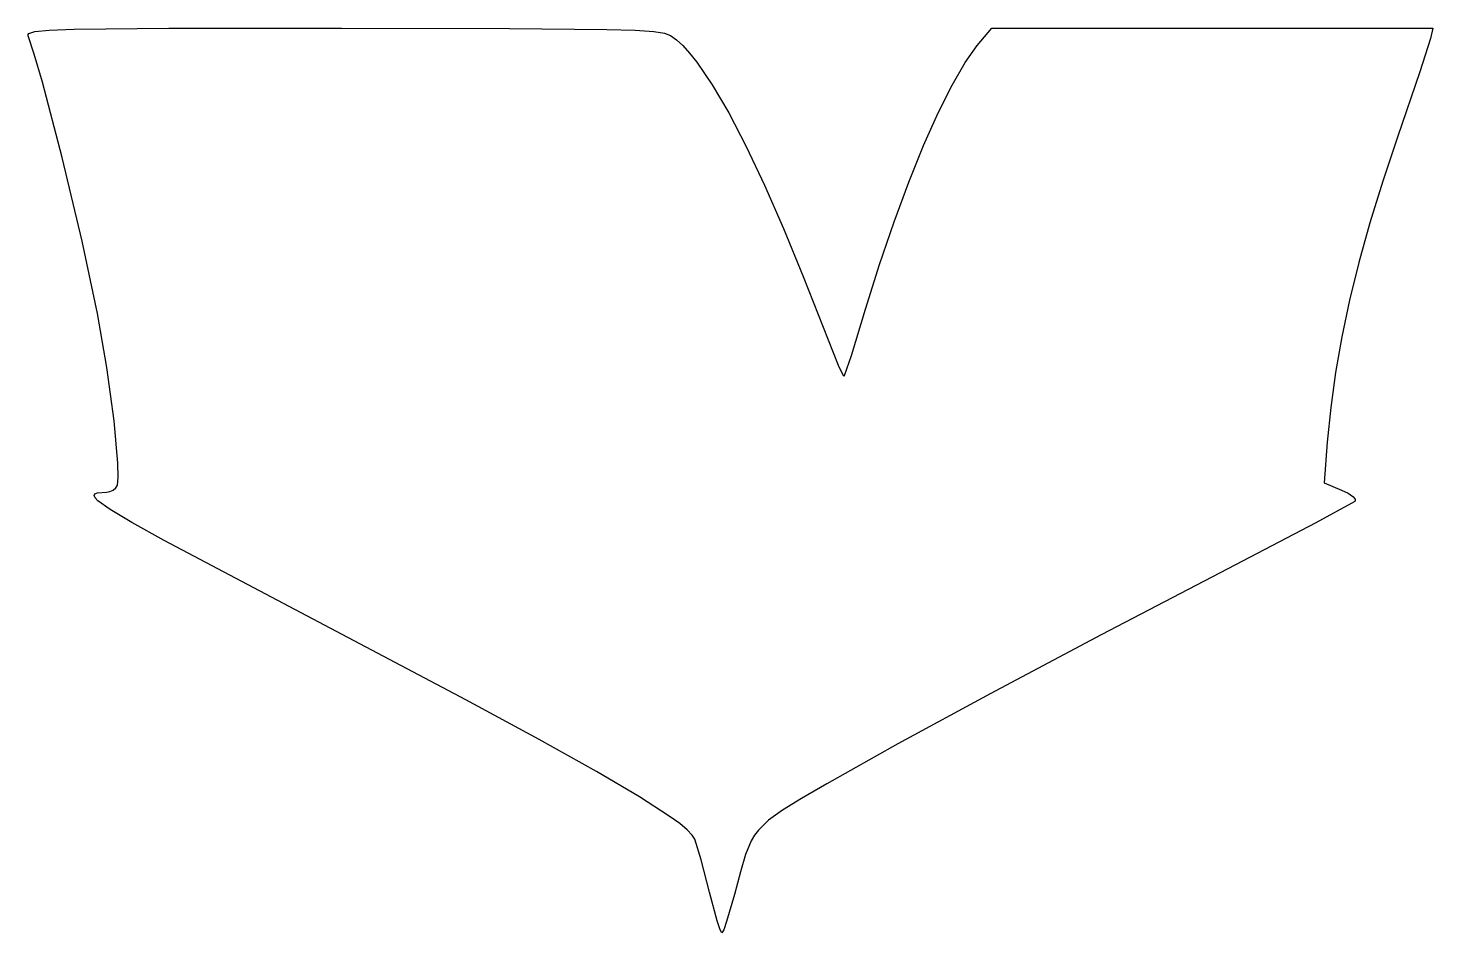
# Model space of a CAD drawing. Extents: x 16 to 319, y 8 to 203.
import ezdxf

# ---------------------------------------------------------------- set-up
doc = ezdxf.new("R2010")
doc.units = 0

msp = doc.modelspace()

# ---------------------------------------------------------------- linework, layer by layer
at = {"layer": 'Image'}
for p, q in [((25.709389, 202.746264), (46.115769, 202.956653)), ((46.115769, 202.956653), (83.37372, 203.00001)), ((83.37372, 203.00001), (119.547297, 202.949664)), ((119.547297, 202.949664), (140.530532, 202.734459)), ((220.39001, 199.24998), (223.53063, 202.99998)), ((223.53063, 202.99998), (271.07443, 202.99998)), ((271.07443, 202.99998), (318.61823, 202.99998)), ((318.61823, 202.99998), (318.078, 200.75)), ((15.775782, 201.613796), (15.953581, 201.853956)), ((15.80712, 201.34249), (15.775782, 201.613796)), ((17.115805, 197.385637), (15.80712, 201.34249)), ((15.953581, 201.853956), (17.243524, 202.248368)), ((17.243524, 202.248368), (20.290833, 202.540784)), ((20.290833, 202.540784), (25.709389, 202.746264)), ((140.530532, 202.734459), (146.678705, 202.534957)), ((146.678705, 202.534957), (150.652812, 202.258147)), ((150.652812, 202.258147), (152.994026, 201.891998)), ((152.994026, 201.891998), (154.24352, 201.42448)), ((154.24352, 201.42448), (155.537475, 200.507721)), ((155.537475, 200.507721), (156.920744, 199.237544)), ((318.078, 200.75), (315.772891, 193.579687)), ((18.85568, 191.338179), (17.115805, 197.385637)), ((156.920744, 199.237544), (158.388259, 197.623152)), ((158.388259, 197.623152), (159.934955, 195.673747)), ((217.783839, 195.621882), (220.39001, 199.24998)), ((159.934955, 195.673747), (163.245622, 190.806717)), ((214.948299, 190.731547), (217.783839, 195.621882)), ((23.087172, 175.139252), (18.85568, 191.338179)), ((163.245622, 190.806717), (166.812215, 184.710079)), ((315.772891, 193.579687), (310.98994, 179.5)), ((211.940273, 184.713238), (214.948299, 190.731547)), ((166.812215, 184.710079), (170.594202, 177.45746)), ((208.816646, 177.701218), (211.940273, 184.713238)), ((310.98994, 179.5), (307.81976, 169.991088)), ((170.594202, 177.45746), (174.551052, 169.122486)), ((205.634302, 169.829749), (208.816646, 177.701218)), ((27.417938, 157.08132), (23.087172, 175.139252)), ((202.450126, 161.233094), (205.634302, 169.829749)), ((307.81976, 169.991088), (305.05258, 161.0147)), ((174.551052, 169.122486), (178.642235, 159.778784)), ((199.321, 152.045517), (202.450126, 161.233094)), ((305.05258, 161.0147), (302.669531, 152.488855)), ((178.642235, 159.778784), (182.82722, 149.49998)), ((30.76432, 141.49999), (27.417938, 157.08132)), ((196.30381, 142.40128), (199.321, 152.045517)), ((302.669531, 152.488855), (300.651745, 144.331575)), ((182.82722, 149.49998), (190.431164, 130.343855)), ((193.264362, 132.47211), (196.30381, 142.40128)), ((300.651745, 144.331575), (298.980352, 136.460879)), ((32.754326, 129.84099), (30.76432, 141.49999)), ((298.980352, 136.460879), (297.636483, 128.794788)), ((190.431164, 130.343855), (191.456064, 128.162189)), ((191.80095, 128.12078), (193.264362, 132.47211)), ((34.294849, 118.358099), (32.754326, 129.84099)), ((191.456064, 128.162189), (191.658601, 128.004766)), ((191.658601, 128.004766), (191.80095, 128.12078)), ((297.636483, 128.794788), (296.601268, 121.251321)), ((296.601268, 121.251321), (295.85584, 113.7485)), ((35.13745, 109.202853), (34.294849, 118.358099)), ((295.85584, 113.7485), (295.14866, 104.99694)), ((35.219392, 106.170453), (35.13745, 109.202853)), ((35.03369, 104.52679), (35.219392, 106.170453)), ((30.702999, 102.816279), (32.66642, 102.9847)), ((32.66642, 102.9847), (33.404333, 103.11094)), ((33.404333, 103.11094), (34.096632, 103.443846)), ((34.096632, 103.443846), (34.665643, 103.932702)), ((34.665643, 103.932702), (35.03369, 104.52679)), ((295.14866, 104.99694), (298.89866, 103.43009)), ((298.89866, 103.43009), (300.324163, 102.740563)), ((30.008081, 102.243186), (30.180713, 102.590726)), ((30.217635, 101.752841), (30.008081, 102.243186)), ((30.180713, 102.590726), (30.702999, 102.816279)), ((30.841904, 101.098871), (30.217635, 101.752841)), ((33.464707, 99.216788), (30.841904, 101.098871)), ((301.76707, 100.99079), (293.360065, 96.353487)), ((300.324163, 102.740563), (301.327849, 102.061269)), ((301.327849, 102.061269), (301.834042, 101.45656)), ((301.876932, 101.202286), (301.76707, 100.99079)), ((301.834042, 101.45656), (301.876932, 101.202286)), ((38.136732, 96.430387), (33.464707, 99.216788)), ((45.118215, 92.57312), (38.136732, 96.430387)), ((293.360065, 96.353487), (274.38547, 86.42939)), ((67.05052, 80.9798), (45.118215, 92.57312)), ((274.38547, 86.42939), (247.111901, 72.230368)), ((110.140213, 58.235801), (67.05052, 80.9798)), ((247.111901, 72.230368), (223.204934, 59.557574)), ((125.952462, 49.671827), (110.140213, 58.235801)), ((223.204934, 59.557574), (203.289367, 48.745865)), ((138.336926, 42.75491), (125.952462, 49.671827)), ((203.289367, 48.745865), (187.99, 40.1301)), ((147.589064, 37.316329), (138.336926, 42.75491)), ((187.99, 40.1301), (182.506926, 36.943318)), ((154.004336, 33.187364), (147.589064, 37.316329)), ((182.506926, 36.943318), (178.384656, 34.421198)), ((178.384656, 34.421198), (175.369996, 32.261233)), ((156.240479, 31.561263), (154.004336, 33.187364)), ((157.878202, 30.199295), (156.240479, 31.561263)), ((175.369996, 32.261233), (173.20975, 30.160912)), ((158.954438, 29.080371), (157.878202, 30.199295)), ((159.50612, 28.1834), (158.954438, 29.080371)), ((160.854201, 23.717936), (159.50612, 28.1834)), ((171.650723, 27.817728), (170.439719, 24.92917)), ((172.370909, 29.038585), (171.650723, 27.817728)), ((173.20975, 30.160912), (172.370909, 29.038585)), ((170.439719, 24.92917), (169.323543, 21.192731)), ((162.66168, 16.75), (160.854201, 23.717936)), ((169.323543, 21.192731), (168.049, 16.3059)), ((164.331616, 10.570312), (162.66168, 16.75)), ((168.049, 16.3059), (166.370125, 10.439875)), ((164.965965, 8.69043), (164.331616, 10.570312)), ((166.370125, 10.439875), (165.733047, 8.655394)), ((165.349, 8), (164.965965, 8.69043)), ((165.733047, 8.655394), (165.349, 8))]:
    msp.add_line(p, q, dxfattribs=at)

doc.saveas('drawing.dxf')
